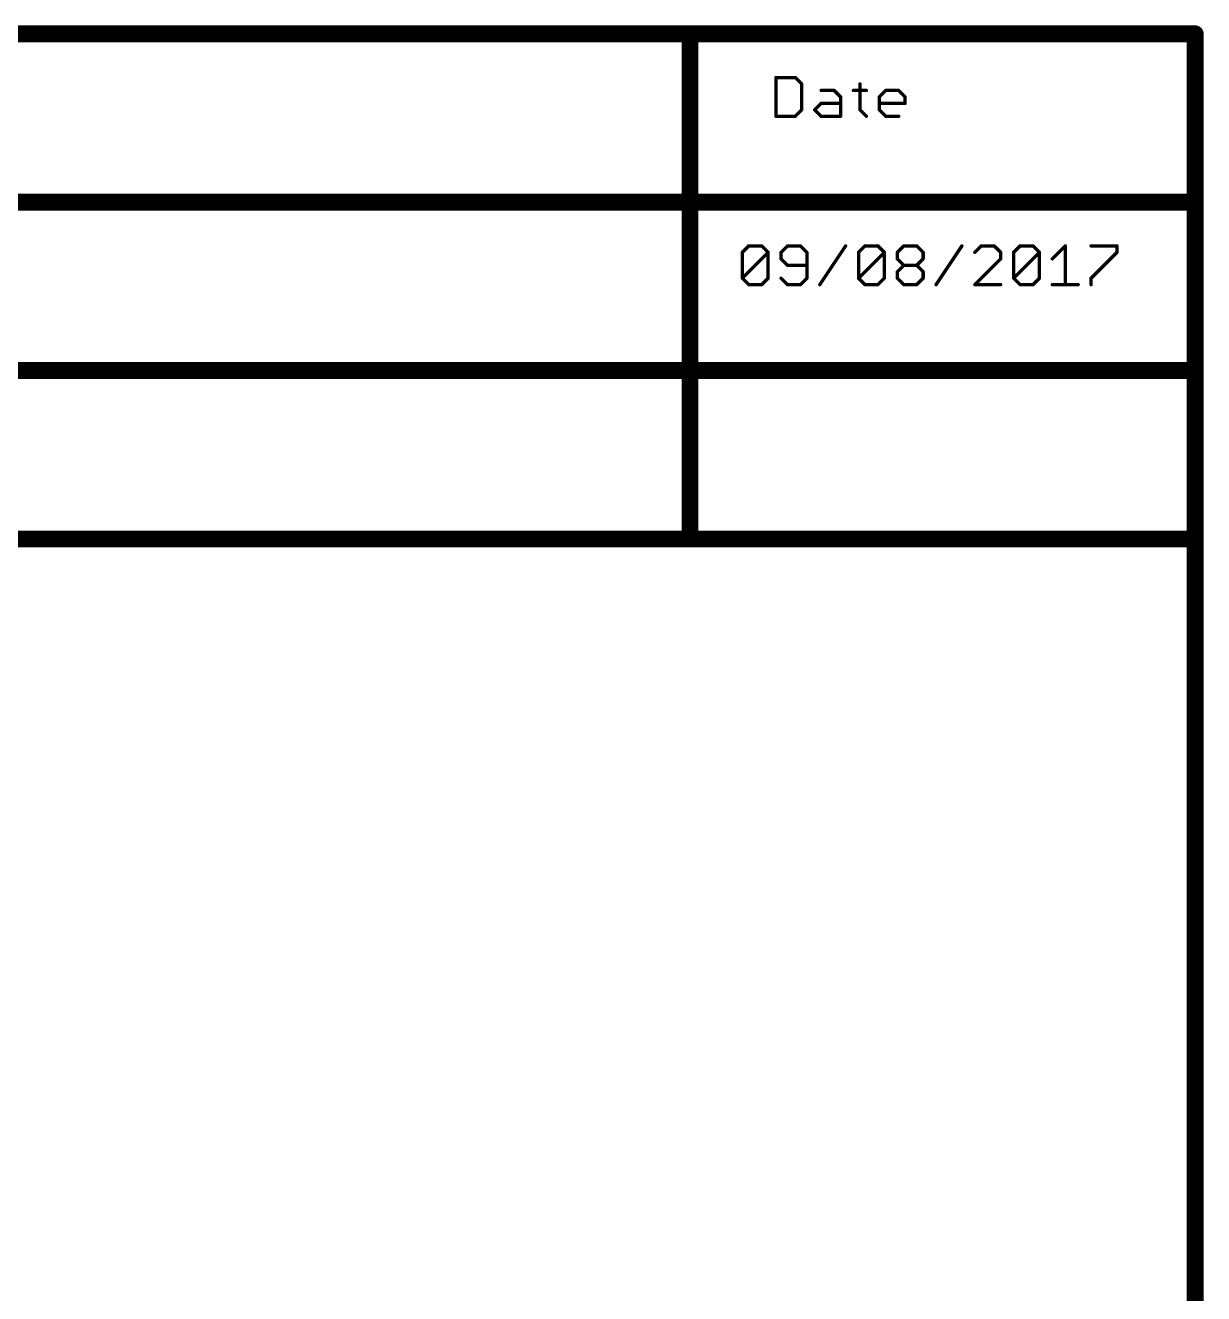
# Model space of a CAD drawing. Extents: x -1.41 to 8.41, y -3.01 to 3.01.
# Drawn here: x 7.01 to 8.41, y 1.504 to 3.01 of the extents above; entities that cross this region are included whole.
import ezdxf

# ---------------------------------------------------------------- set-up
doc = ezdxf.new("R2010")
doc.units = 0
doc.layers.add('52', color=253, linetype='CONTINUOUS')

msp = doc.modelspace()

# ---------------------------------------------------------------- linework, layer by layer
at = {"layer": '52'}
for points, const_width in [([(7.8, 3), (6.1, 3)], 0.02), ([(8.4, 3), (7.8, 3)], 0.02), ([(7.8, 3), (7.8, 2.4)], 0.02), ([(8.4, 2.8), (8.4, 3)], 0.02), ([(7.902, 2.948039), (7.902, 2.902)], 0.004), ([(7.92502, 2.948039), (7.902, 2.948039)], 0.004), ([(7.932693, 2.940366), (7.92502, 2.948039)], 0.004), ([(7.932693, 2.909673), (7.932693, 2.940366)], 0.004), ([(8.001752, 2.940366), (8.001752, 2.909673)], 0.004), ([(7.955712, 2.932693), (7.971059, 2.932693)], 0.004), ([(7.971059, 2.932693), (7.978732, 2.92502)], 0.004), ([(7.978732, 2.92502), (7.978732, 2.902)], 0.004), ([(7.994078, 2.932693), (8.009425, 2.932693)], 0.004), ([(8.024771, 2.92502), (8.032444, 2.932693)], 0.004), ([(8.024771, 2.909673), (8.024771, 2.92502)], 0.004), ([(8.032444, 2.932693), (8.047791, 2.932693)], 0.004), ([(8.047791, 2.932693), (8.055464, 2.92502)], 0.004), ([(8.055464, 2.92502), (8.055464, 2.917346)], 0.004), ([(7.92502, 2.902), (7.932693, 2.909673)], 0.004), ([(7.948039, 2.909673), (7.955712, 2.917346)], 0.004), ([(7.955712, 2.902), (7.948039, 2.909673)], 0.004), ([(7.955712, 2.917346), (7.978732, 2.917346)], 0.004), ([(8.001752, 2.909673), (8.009425, 2.902)], 0.004), ([(8.055464, 2.917346), (8.024771, 2.917346)], 0.004), ([(8.032444, 2.902), (8.024771, 2.909673)], 0.004), ([(7.902, 2.902), (7.92502, 2.902)], 0.004), ([(7.978732, 2.902), (7.955712, 2.902)], 0.004), ([(8.047791, 2.902), (8.032444, 2.902)], 0.004), ([(5.9, 2.8), (8.4, 2.8)], 0.02), ([(8.4, 2.6), (8.4, 2.8)], 0.02), ([(7.862, 2.740366), (7.869673, 2.748039)], 0.004), ([(7.862, 2.709673), (7.862, 2.740366)], 0.004), ([(7.862, 2.709673), (7.892693, 2.740366)], 0.004), ([(7.869673, 2.748039), (7.88502, 2.748039)], 0.004), ([(7.88502, 2.748039), (7.892693, 2.740366)], 0.004), ([(7.892693, 2.740366), (7.892693, 2.709673)], 0.004), ([(7.915712, 2.748039), (7.908039, 2.740366)], 0.004), ([(7.908039, 2.740366), (7.908039, 2.732693)], 0.004), ([(7.931059, 2.748039), (7.915712, 2.748039)], 0.004), ([(7.938732, 2.740366), (7.931059, 2.748039)], 0.004), ([(7.938732, 2.709673), (7.938732, 2.740366)], 0.004), ([(7.954078, 2.702), (7.984771, 2.748039)], 0.004), ([(8.000118, 2.740366), (8.007791, 2.748039)], 0.004), ([(8.000118, 2.709673), (8.000118, 2.740366)], 0.004), ([(8.000118, 2.709673), (8.030811, 2.740366)], 0.004), ([(8.007791, 2.748039), (8.023137, 2.748039)], 0.004), ([(8.023137, 2.748039), (8.030811, 2.740366)], 0.004), ([(8.030811, 2.740366), (8.030811, 2.709673)], 0.004), ([(8.046157, 2.740366), (8.05383, 2.748039)], 0.004), ([(8.046157, 2.732693), (8.046157, 2.740366)], 0.004), ([(8.05383, 2.748039), (8.069177, 2.748039)], 0.004), ([(8.069177, 2.748039), (8.07685, 2.740366)], 0.004), ([(8.07685, 2.740366), (8.07685, 2.732693)], 0.004), ([(8.092196, 2.702), (8.122889, 2.748039)], 0.004), ([(8.145909, 2.748039), (8.138235, 2.740366)], 0.004), ([(8.161255, 2.748039), (8.145909, 2.748039)], 0.004), ([(8.168928, 2.740366), (8.161255, 2.748039)], 0.004), ([(8.168928, 2.732693), (8.168928, 2.740366)], 0.004), ([(8.184275, 2.740366), (8.191948, 2.748039)], 0.004), ([(8.184275, 2.709673), (8.184275, 2.740366)], 0.004), ([(8.184275, 2.709673), (8.214968, 2.740366)], 0.004), ([(8.191948, 2.748039), (8.207294, 2.748039)], 0.004), ([(8.207294, 2.748039), (8.214968, 2.740366)], 0.004), ([(8.214968, 2.740366), (8.214968, 2.709673)], 0.004), ([(8.230314, 2.732693), (8.24566, 2.748039)], 0.004), ([(8.24566, 2.748039), (8.24566, 2.702)], 0.004), ([(8.276353, 2.748039), (8.307046, 2.748039)], 0.004), ([(8.307046, 2.740366), (8.276353, 2.709673)], 0.004), ([(8.307046, 2.748039), (8.307046, 2.740366)], 0.004), ([(7.908039, 2.732693), (7.915712, 2.72502)], 0.004), ([(7.915712, 2.72502), (7.938732, 2.72502)], 0.004), ([(8.05383, 2.72502), (8.046157, 2.732693)], 0.004), ([(8.046157, 2.717346), (8.05383, 2.72502)], 0.004), ([(8.05383, 2.72502), (8.069177, 2.72502)], 0.004), ([(8.07685, 2.732693), (8.069177, 2.72502)], 0.004), ([(8.069177, 2.72502), (8.07685, 2.717346)], 0.004), ([(8.138235, 2.702), (8.168928, 2.732693)], 0.004), ([(7.869673, 2.702), (7.862, 2.709673)], 0.004), ([(7.892693, 2.709673), (7.88502, 2.702)], 0.004), ([(7.908039, 2.709673), (7.915712, 2.702)], 0.004), ([(7.931059, 2.702), (7.938732, 2.709673)], 0.004), ([(8.007791, 2.702), (8.000118, 2.709673)], 0.004), ([(8.030811, 2.709673), (8.023137, 2.702)], 0.004), ([(8.046157, 2.709673), (8.046157, 2.717346)], 0.004), ([(8.05383, 2.702), (8.046157, 2.709673)], 0.004), ([(8.07685, 2.709673), (8.069177, 2.702)], 0.004), ([(8.07685, 2.717346), (8.07685, 2.709673)], 0.004), ([(8.191948, 2.702), (8.184275, 2.709673)], 0.004), ([(8.214968, 2.709673), (8.207294, 2.702)], 0.004), ([(8.276353, 2.709673), (8.276353, 2.702)], 0.004), ([(7.88502, 2.702), (7.869673, 2.702)], 0.004), ([(7.915712, 2.702), (7.931059, 2.702)], 0.004), ([(8.023137, 2.702), (8.007791, 2.702)], 0.004), ([(8.069177, 2.702), (8.05383, 2.702)], 0.004), ([(8.168928, 2.702), (8.138235, 2.702)], 0.004), ([(8.207294, 2.702), (8.191948, 2.702)], 0.004), ([(8.230314, 2.702), (8.261007, 2.702)], 0.004), ([(5.9, 2.6), (8.4, 2.6)], 0.02), ([(8.4, 2.4), (8.4, 2.6)], 0.02), ([(6.1, 2.4), (7.8, 2.4)], 0.02), ([(7.8, 2.4), (8.4, 2.4)], 0.02), ([(8.4, -2.2), (8.4, 2.4)], 0.02)]:
    msp.add_lwpolyline(points, dxfattribs=dict(at, const_width=const_width))
for points, const_width in [([(7.8, 3.005, 1), (7.8, 2.995)], 0.01), ([(7.805, 3, 1), (7.795, 3)], 0.01), ([(7.8, 2.995, 1), (7.8, 3.005)], 0.01), ([(8.405, 3, 1), (8.395, 3)], 0.01), ([(8.4, 2.995, 1), (8.4, 3.005)], 0.01), ([(7.903, 2.948039, 1), (7.901, 2.948039)], 0.002), ([(7.902, 2.949039, 1), (7.902, 2.947039)], 0.002), ([(7.925727, 2.948746, 1), (7.924312, 2.947332)], 0.002), ([(7.92502, 2.947039, 1), (7.92502, 2.949039)], 0.002), ([(7.933693, 2.940366, 1), (7.931693, 2.940366)], 0.002), ([(7.931986, 2.939659, 1), (7.9334, 2.941073)], 0.002), ([(8.002752, 2.940366, 1), (8.000752, 2.940366)], 0.002), ([(7.955712, 2.933693, 1), (7.955712, 2.931693)], 0.002), ([(7.971766, 2.9334, 1), (7.970352, 2.931986)], 0.002), ([(7.971059, 2.931693, 1), (7.971059, 2.933693)], 0.002), ([(7.979732, 2.92502, 1), (7.977732, 2.92502)], 0.002), ([(7.978025, 2.924312, 1), (7.979439, 2.925727)], 0.002), ([(7.994078, 2.933693, 1), (7.994078, 2.931693)], 0.002), ([(8.009425, 2.931693, 1), (8.009425, 2.933693)], 0.002), ([(8.025771, 2.92502, 1), (8.023771, 2.92502)], 0.002), ([(8.024064, 2.925727, 1), (8.025478, 2.924312)], 0.002), ([(8.032444, 2.933693, 1), (8.032444, 2.931693)], 0.002), ([(8.033152, 2.931986, 1), (8.031737, 2.9334)], 0.002), ([(8.048498, 2.9334, 1), (8.047084, 2.931986)], 0.002), ([(8.047791, 2.931693, 1), (8.047791, 2.933693)], 0.002), ([(8.056464, 2.92502, 1), (8.054464, 2.92502)], 0.002), ([(8.054757, 2.924312, 1), (8.056171, 2.925727)], 0.002), ([(7.931693, 2.909673, 1), (7.933693, 2.909673)], 0.002), ([(7.9334, 2.908966, 1), (7.931986, 2.91038)], 0.002), ([(7.948746, 2.91038, 1), (7.947332, 2.908966)], 0.002), ([(7.947332, 2.91038, 1), (7.948746, 2.908966)], 0.002), ([(7.955712, 2.918346, 1), (7.955712, 2.916346)], 0.002), ([(7.956419, 2.916639, 1), (7.955005, 2.918053)], 0.002), ([(7.978732, 2.916346, 1), (7.978732, 2.918346)], 0.002), ([(8.002459, 2.91038, 1), (8.001044, 2.908966)], 0.002), ([(8.000752, 2.909673, 1), (8.002752, 2.909673)], 0.002), ([(8.024771, 2.918346, 1), (8.024771, 2.916346)], 0.002), ([(8.025478, 2.91038, 1), (8.024064, 2.908966)], 0.002), ([(8.023771, 2.909673, 1), (8.025771, 2.909673)], 0.002), ([(8.054464, 2.917346, 1), (8.056464, 2.917346)], 0.002), ([(8.055464, 2.916346, 1), (8.055464, 2.918346)], 0.002), ([(7.902, 2.903, 1), (7.902, 2.901)], 0.002), ([(7.901, 2.902, 1), (7.903, 2.902)], 0.002), ([(7.924312, 2.902707, 1), (7.925727, 2.901293)], 0.002), ([(7.92502, 2.901, 1), (7.92502, 2.903)], 0.002), ([(7.955712, 2.903, 1), (7.955712, 2.901)], 0.002), ([(7.955005, 2.901293, 1), (7.956419, 2.902707)], 0.002), ([(7.977732, 2.902, 1), (7.979732, 2.902)], 0.002), ([(7.978732, 2.901, 1), (7.978732, 2.903)], 0.002), ([(8.008718, 2.901293, 1), (8.010132, 2.902707)], 0.002), ([(8.032444, 2.903, 1), (8.032444, 2.901)], 0.002), ([(8.031737, 2.901293, 1), (8.033151, 2.902707)], 0.002), ([(8.047791, 2.901, 1), (8.047791, 2.903)], 0.002), ([(8.405, 2.8, 1), (8.395, 2.8)], 0.01), ([(8.395, 2.8, 1), (8.405, 2.8)], 0.01), ([(8.4, 2.795, 1), (8.4, 2.805)], 0.01), ([(7.863, 2.740366, 1), (7.861, 2.740366)], 0.002), ([(7.861293, 2.741073, 1), (7.862707, 2.739659)], 0.002), ([(7.869673, 2.749039, 1), (7.869673, 2.747039)], 0.002), ([(7.87038, 2.747332, 1), (7.868966, 2.748746)], 0.002), ([(7.885727, 2.748746, 1), (7.884312, 2.747332)], 0.002), ([(7.88502, 2.747039, 1), (7.88502, 2.749039)], 0.002), ([(7.893693, 2.740366, 1), (7.891693, 2.740366)], 0.002), ([(7.8934, 2.739659, 1), (7.891986, 2.741073)], 0.002), ([(7.891986, 2.739659, 1), (7.8934, 2.741073)], 0.002), ([(7.909039, 2.740366, 1), (7.907039, 2.740366)], 0.002), ([(7.907332, 2.741073, 1), (7.908746, 2.739659)], 0.002), ([(7.915712, 2.749039, 1), (7.915712, 2.747039)], 0.002), ([(7.916419, 2.747332, 1), (7.915005, 2.748746)], 0.002), ([(7.931766, 2.748746, 1), (7.930352, 2.747332)], 0.002), ([(7.931059, 2.747039, 1), (7.931059, 2.749039)], 0.002), ([(7.939732, 2.740366, 1), (7.937732, 2.740366)], 0.002), ([(7.938025, 2.739659, 1), (7.939439, 2.741073)], 0.002), ([(7.985603, 2.747485, 1), (7.983939, 2.748594)], 0.002), ([(8.001118, 2.740366, 1), (7.999118, 2.740366)], 0.002), ([(7.999411, 2.741073, 1), (8.000825, 2.739659)], 0.002), ([(8.007791, 2.749039, 1), (8.007791, 2.747039)], 0.002), ([(8.008498, 2.747332, 1), (8.007084, 2.748746)], 0.002), ([(8.023844, 2.748746, 1), (8.02243, 2.747332)], 0.002), ([(8.023137, 2.747039, 1), (8.023137, 2.749039)], 0.002), ([(8.031811, 2.740366, 1), (8.029811, 2.740366)], 0.002), ([(8.031518, 2.739659, 1), (8.030103, 2.741073)], 0.002), ([(8.030103, 2.739659, 1), (8.031518, 2.741073)], 0.002), ([(8.047157, 2.740366, 1), (8.045157, 2.740366)], 0.002), ([(8.04545, 2.741073, 1), (8.046864, 2.739659)], 0.002), ([(8.05383, 2.749039, 1), (8.05383, 2.747039)], 0.002), ([(8.054537, 2.747332, 1), (8.053123, 2.748746)], 0.002), ([(8.069884, 2.748746, 1), (8.068469, 2.747332)], 0.002), ([(8.069177, 2.747039, 1), (8.069177, 2.749039)], 0.002), ([(8.07785, 2.740366, 1), (8.07585, 2.740366)], 0.002), ([(8.076143, 2.739659, 1), (8.077557, 2.741073)], 0.002), ([(8.123721, 2.747485, 1), (8.122057, 2.748594)], 0.002), ([(8.137528, 2.741073, 1), (8.138943, 2.739659)], 0.002), ([(8.145909, 2.749039, 1), (8.145909, 2.747039)], 0.002), ([(8.146616, 2.747332, 1), (8.145201, 2.748746)], 0.002), ([(8.161962, 2.748746, 1), (8.160548, 2.747332)], 0.002), ([(8.161255, 2.747039, 1), (8.161255, 2.749039)], 0.002), ([(8.169928, 2.740366, 1), (8.167928, 2.740366)], 0.002), ([(8.168221, 2.739659, 1), (8.169635, 2.741073)], 0.002), ([(8.185275, 2.740366, 1), (8.183275, 2.740366)], 0.002), ([(8.183568, 2.741073, 1), (8.184982, 2.739659)], 0.002), ([(8.191948, 2.749039, 1), (8.191948, 2.747039)], 0.002), ([(8.192655, 2.747332, 1), (8.191241, 2.748746)], 0.002), ([(8.208001, 2.748746, 1), (8.206587, 2.747332)], 0.002), ([(8.207294, 2.747039, 1), (8.207294, 2.749039)], 0.002), ([(8.215968, 2.740366, 1), (8.213968, 2.740366)], 0.002), ([(8.215675, 2.739659, 1), (8.21426, 2.741073)], 0.002), ([(8.21426, 2.739659, 1), (8.215675, 2.741073)], 0.002), ([(8.24666, 2.748039, 1), (8.24466, 2.748039)], 0.002), ([(8.246367, 2.747332, 1), (8.244953, 2.748746)], 0.002), ([(8.276353, 2.749039, 1), (8.276353, 2.747039)], 0.002), ([(8.308046, 2.748039, 1), (8.306046, 2.748039)], 0.002), ([(8.307753, 2.739659, 1), (8.306339, 2.741073)], 0.002), ([(8.307046, 2.747039, 1), (8.307046, 2.749039)], 0.002), ([(7.908746, 2.7334, 1), (7.907332, 2.731986)], 0.002), ([(7.907039, 2.732693, 1), (7.909039, 2.732693)], 0.002), ([(7.915712, 2.72602, 1), (7.915712, 2.72402)], 0.002), ([(7.915005, 2.724312, 1), (7.916419, 2.725727)], 0.002), ([(7.938732, 2.72402, 1), (7.938732, 2.72602)], 0.002), ([(8.046864, 2.7334, 1), (8.04545, 2.731986)], 0.002), ([(8.045157, 2.732693, 1), (8.047157, 2.732693)], 0.002), ([(8.05383, 2.72602, 1), (8.05383, 2.72402)], 0.002), ([(8.054537, 2.724312, 1), (8.053123, 2.725727)], 0.002), ([(8.053123, 2.724312, 1), (8.054537, 2.725727)], 0.002), ([(8.069884, 2.725727, 1), (8.068469, 2.724312)], 0.002), ([(8.068469, 2.725727, 1), (8.069884, 2.724312)], 0.002), ([(8.069177, 2.72402, 1), (8.069177, 2.72602)], 0.002), ([(8.07585, 2.732693, 1), (8.07785, 2.732693)], 0.002), ([(8.077557, 2.731986, 1), (8.076143, 2.7334)], 0.002), ([(8.167928, 2.732693, 1), (8.169928, 2.732693)], 0.002), ([(8.169635, 2.731986, 1), (8.168221, 2.7334)], 0.002), ([(8.229607, 2.7334, 1), (8.231021, 2.731986)], 0.002), ([(8.306046, 2.740366, 1), (8.308046, 2.740366)], 0.002), ([(7.862707, 2.71038, 1), (7.861293, 2.708966)], 0.002), ([(7.8934, 2.708966, 1), (7.891986, 2.71038)], 0.002), ([(7.908746, 2.71038, 1), (7.907332, 2.708966)], 0.002), ([(7.939439, 2.708966, 1), (7.938025, 2.71038)], 0.002), ([(8.000825, 2.71038, 1), (7.999411, 2.708966)], 0.002), ([(8.031518, 2.708966, 1), (8.030103, 2.71038)], 0.002), ([(8.047157, 2.717346, 1), (8.045157, 2.717346)], 0.002), ([(8.04545, 2.718053, 1), (8.046864, 2.716639)], 0.002), ([(8.046864, 2.71038, 1), (8.04545, 2.708966)], 0.002), ([(8.07785, 2.717346, 1), (8.07585, 2.717346)], 0.002), ([(8.076143, 2.716639, 1), (8.077557, 2.718053)], 0.002), ([(8.077557, 2.708966, 1), (8.076143, 2.71038)], 0.002), ([(8.184982, 2.71038, 1), (8.183568, 2.708966)], 0.002), ([(8.215675, 2.708966, 1), (8.21426, 2.71038)], 0.002), ([(8.277353, 2.709673, 1), (8.275353, 2.709673)], 0.002), ([(7.861293, 2.71038, 1), (7.862707, 2.708966)], 0.002), ([(7.861, 2.709673, 1), (7.863, 2.709673)], 0.002), ([(7.869673, 2.703, 1), (7.869673, 2.701)], 0.002), ([(7.868966, 2.701293, 1), (7.87038, 2.702707)], 0.002), ([(7.884312, 2.702707, 1), (7.885727, 2.701293)], 0.002), ([(7.88502, 2.701, 1), (7.88502, 2.703)], 0.002), ([(7.891693, 2.709673, 1), (7.893693, 2.709673)], 0.002), ([(7.915712, 2.703, 1), (7.915712, 2.701)], 0.002), ([(7.915005, 2.701293, 1), (7.916419, 2.702707)], 0.002), ([(7.930352, 2.702707, 1), (7.931766, 2.701293)], 0.002), ([(7.931059, 2.701, 1), (7.931059, 2.703)], 0.002), ([(7.937732, 2.709673, 1), (7.939732, 2.709673)], 0.002), ([(7.953246, 2.702555, 1), (7.954911, 2.701445)], 0.002), ([(7.999411, 2.71038, 1), (8.000825, 2.708966)], 0.002), ([(7.999118, 2.709673, 1), (8.001118, 2.709673)], 0.002), ([(8.007791, 2.703, 1), (8.007791, 2.701)], 0.002), ([(8.007084, 2.701293, 1), (8.008498, 2.702707)], 0.002), ([(8.02243, 2.702707, 1), (8.023844, 2.701293)], 0.002), ([(8.023137, 2.701, 1), (8.023137, 2.703)], 0.002), ([(8.029811, 2.709673, 1), (8.031811, 2.709673)], 0.002), ([(8.045157, 2.709673, 1), (8.047157, 2.709673)], 0.002), ([(8.05383, 2.703, 1), (8.05383, 2.701)], 0.002), ([(8.053123, 2.701293, 1), (8.054537, 2.702707)], 0.002), ([(8.068469, 2.702707, 1), (8.069884, 2.701293)], 0.002), ([(8.069177, 2.701, 1), (8.069177, 2.703)], 0.002), ([(8.07585, 2.709673, 1), (8.07785, 2.709673)], 0.002), ([(8.091364, 2.702555, 1), (8.093028, 2.701445)], 0.002), ([(8.138235, 2.703, 1), (8.138235, 2.701)], 0.002), ([(8.137528, 2.702707, 1), (8.138943, 2.701293)], 0.002), ([(8.168928, 2.701, 1), (8.168928, 2.703)], 0.002), ([(8.183568, 2.71038, 1), (8.184982, 2.708966)], 0.002), ([(8.183275, 2.709673, 1), (8.185275, 2.709673)], 0.002), ([(8.191948, 2.703, 1), (8.191948, 2.701)], 0.002), ([(8.191241, 2.701293, 1), (8.192655, 2.702707)], 0.002), ([(8.206587, 2.702707, 1), (8.208001, 2.701293)], 0.002), ([(8.207294, 2.701, 1), (8.207294, 2.703)], 0.002), ([(8.213968, 2.709673, 1), (8.215968, 2.709673)], 0.002), ([(8.230314, 2.703, 1), (8.230314, 2.701)], 0.002), ([(8.24466, 2.702, 1), (8.24666, 2.702)], 0.002), ([(8.261007, 2.701, 1), (8.261007, 2.703)], 0.002), ([(8.275646, 2.71038, 1), (8.27706, 2.708966)], 0.002), ([(8.275353, 2.702, 1), (8.277353, 2.702)], 0.002), ([(8.405, 2.6, 1), (8.395, 2.6)], 0.01), ([(8.4, 2.595, 1), (8.4, 2.605)], 0.01), ([(8.395, 2.6, 1), (8.405, 2.6)], 0.01), ([(7.8, 2.405, 1), (7.8, 2.395)], 0.01), ([(7.795, 2.4, 1), (7.805, 2.4)], 0.01), ([(7.8, 2.395, 1), (7.8, 2.405)], 0.01), ([(8.405, 2.4, 1), (8.395, 2.4)], 0.01), ([(8.395, 2.4, 1), (8.405, 2.4)], 0.01), ([(8.4, 2.395, 1), (8.4, 2.405)], 0.01)]:
    msp.add_lwpolyline(points, format="xyb", dxfattribs=dict(at, const_width=const_width))

doc.saveas('drawing.dxf')
